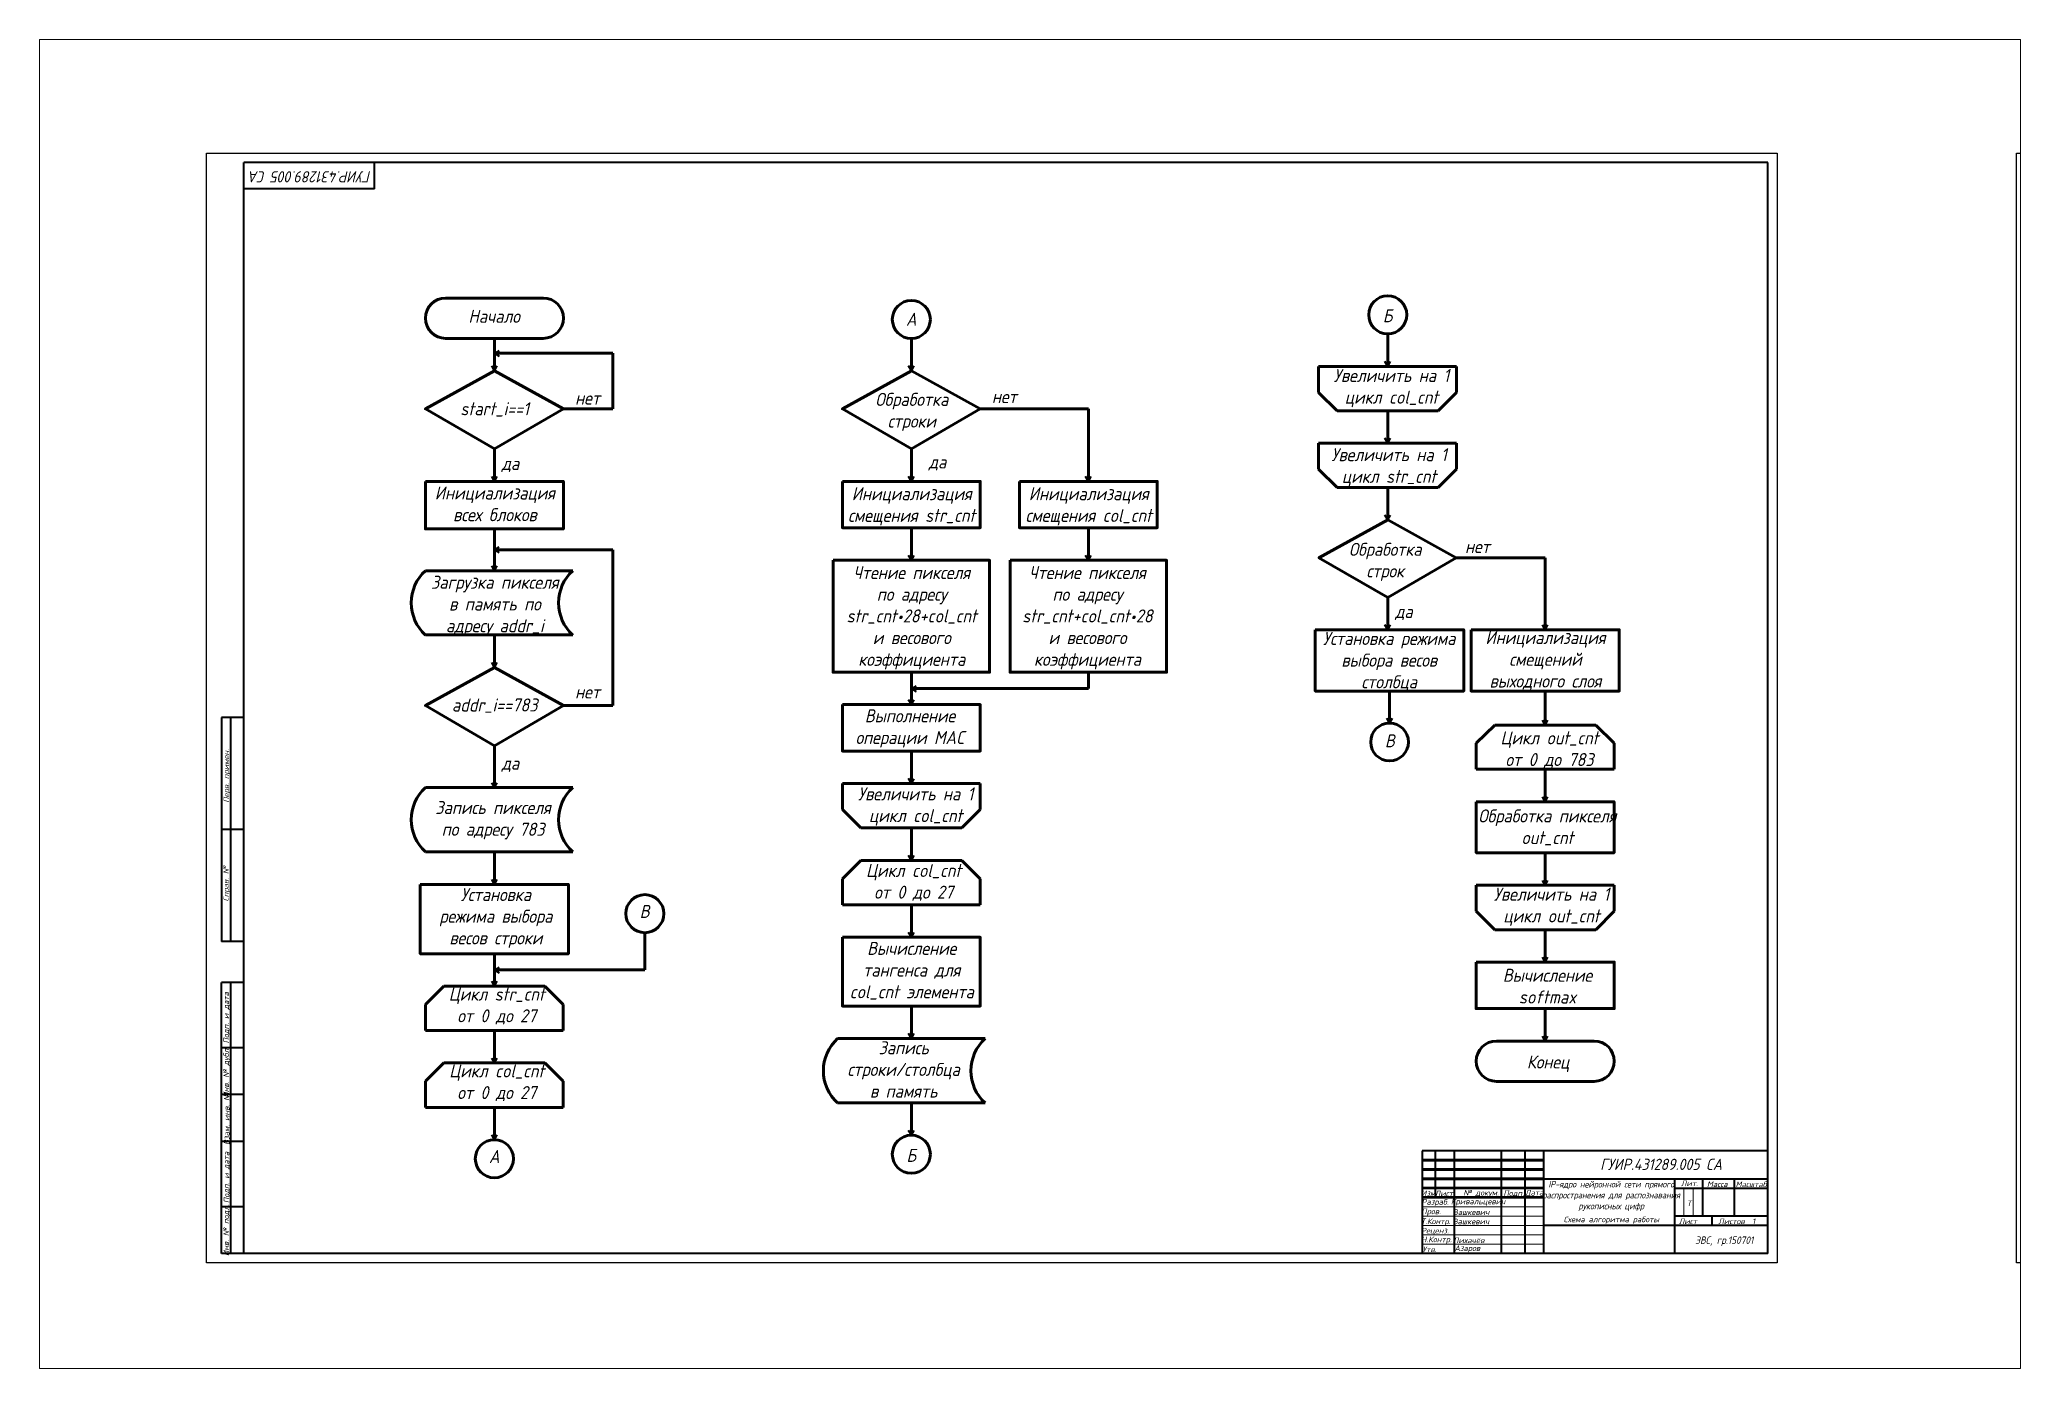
# Paper-space layout 'Layout1' of a CAD drawing. Header units: millimetres. Extents: x 0 to 828, y 0 to 555.
# The model-space entities are those that its viewports show. They can reach past a viewport. Long polylines and large blocks are cut down to what shows.
import ezdxf

# ---------------------------------------------------------------- set-up
doc = ezdxf.new("R2010")
doc.units = ezdxf.units.MM
doc.header["$LTSCALE"] = 0.5
doc.layers.get('0').update_dxf_attribs({"lineweight": 60})
doc.layers.add('3-размеры', color=6, linetype='Continuous')
doc.layers.add('KONTUR', color=7, linetype='Continuous')
doc.layers.add('4-текст', color=7, linetype='Continuous', true_color=0x000000)
doc.layers.add('Основная', color=7, linetype='Continuous', lineweight=40)
doc.layers.add('тонкая', color=7, linetype='Continuous', lineweight=20)
doc.styles.get("Standard").update_dxf_attribs({"font": 'ISOCPEUI.TTF', "width": 0.9})

msp = doc.modelspace()

# ---------------------------------------------------------------- linework, layer by layer
for p, q in [((-389.9, -3805.8), (-389.9, -3823.2)), ((-868.3, -3808.2), (-868.3, -3825.6)), ((-804.9, -3816.2), (-868.3, -3816.2)), ((-804.9, -3846), (-804.9, -3816.2)), ((-645, -3808.3), (-645, -3825.6)), ((-426.9, -3823.2), (-353, -3823.2)), ((-426.9, -3823.2), (-426.9, -3837.1)), ((-353, -3823.2), (-353, -3837.1)), ((-426.9, -3837.1), (-417, -3847)), ((-353, -3837.1), (-362.9, -3847)), ((-831.3, -3846), (-804.9, -3846)), ((-608.1, -3846), (-550.2, -3846)), ((-550.2, -3846), (-550.2, -3884.8)), ((-362.9, -3847), (-417, -3847)), ((-389.9, -3847), (-389.9, -3864.3)), ((-868.3, -3867.4), (-868.3, -3884.8)), ((-645, -3867.4), (-645, -3884.8)), ((-426.9, -3864.3), (-353, -3864.3)), ((-426.9, -3864.3), (-426.9, -3878.3)), ((-353, -3864.3), (-353, -3878.3)), ((-426.9, -3878.3), (-417, -3888.1)), ((-353, -3878.3), (-362.9, -3888.1)), ((-587.1, -3884.8), (-513.2, -3884.8)), ((-362.9, -3888.1), (-417, -3888.1)), ((-389.9, -3888.1), (-389.9, -3905.4)), ((-868.3, -3910.2), (-868.3, -3932.6)), ((-645, -3909.6), (-645, -3927)), ((-550.2, -3909.6), (-550.2, -3927)), ((-804.9, -3921.4), (-868.3, -3921.4)), ((-804.9, -4004.8), (-804.9, -3921.4)), ((-905.2, -3932.6), (-826.3, -3932.6)), ((-353.2, -3925.7), (-305.6, -3925.7)), ((-305.6, -3925.7), (-305.6, -3964.2)), ((-389.9, -3947), (-389.9, -3964.2)), ((-826.3, -3967), (-905.2, -3967)), ((-868.3, -3967), (-868.3, -3984.4)), ((-645, -3987), (-645, -4004.3)), ((-550.2, -3987), (-550.2, -3995.7)), ((-645, -3995.7), (-550.2, -3995.7)), ((-388.9, -3997), (-388.9, -4014.2)), ((-305.6, -3997.8), (-305.6, -4015.2)), ((-831.3, -4004.8), (-804.9, -4004.8)), ((-342.5, -4025), (-332.6, -4015.2)), ((-332.6, -4015.2), (-278.5, -4015.2)), ((-268.7, -4025), (-278.5, -4015.2)), ((-868.3, -4026.3), (-868.3, -4048.7)), ((-645, -4029.2), (-645, -4046.6)), ((-342.5, -4038.9), (-342.5, -4025)), ((-268.7, -4038.9), (-268.7, -4025)), ((-268.7, -4038.9), (-342.5, -4038.9)), ((-305.6, -4038.9), (-305.6, -4056.3)), ((-905.2, -4048.7), (-826.3, -4048.7)), ((-681.9, -4046.6), (-608.1, -4046.6)), ((-681.9, -4046.6), (-681.9, -4060.5)), ((-608.1, -4046.6), (-608.1, -4060.5)), ((-681.9, -4060.5), (-672.1, -4070.3)), ((-608.1, -4060.5), (-617.9, -4070.3)), ((-342.5, -4056.3), (-342.5, -4083.6)), ((-268.7, -4056.3), (-268.7, -4083.6)), ((-617.9, -4070.3), (-672.1, -4070.3)), ((-645, -4070.3), (-645, -4087.7)), ((-826.3, -4083.1), (-905.2, -4083.1)), ((-868.3, -4083.1), (-868.3, -4100.5)), ((-305.6, -4083.6), (-305.6, -4101)), ((-681.9, -4097.6), (-672.1, -4087.7)), ((-672.1, -4087.7), (-617.9, -4087.7)), ((-608.1, -4097.6), (-617.9, -4087.7)), ((-681.9, -4111.5), (-681.9, -4097.6)), ((-608.1, -4111.5), (-608.1, -4097.6)), ((-342.5, -4101), (-268.7, -4101)), ((-342.5, -4101), (-342.5, -4114.9)), ((-268.7, -4101), (-268.7, -4114.9)), ((-608.1, -4111.5), (-681.9, -4111.5)), ((-645, -4111.5), (-645, -4128.8)), ((-342.5, -4114.9), (-332.6, -4124.8)), ((-268.7, -4114.9), (-278.5, -4124.8)), ((-278.5, -4124.8), (-332.6, -4124.8)), ((-305.6, -4124.8), (-305.6, -4142.1)), ((-787.7, -4146.3), (-787.7, -4126.3)), ((-868.3, -4137.7), (-868.3, -4155)), ((-868.3, -4146.3), (-787.7, -4146.3)), ((-905.1, -4164.8), (-895.3, -4155)), ((-895.3, -4155), (-841.2, -4155)), ((-831.4, -4164.8), (-841.2, -4155)), ((-905.1, -4178.8), (-905.1, -4164.8)), ((-831.4, -4178.8), (-831.4, -4164.8)), ((-645, -4165.7), (-645, -4183)), ((-305.6, -4167), (-305.6, -4184.4)), ((-831.4, -4178.8), (-905.1, -4178.8)), ((-868.3, -4178.8), (-868.3, -4196.1)), ((-684.5, -4183), (-605.5, -4183)), ((-905.1, -4205.9), (-895.3, -4196.1)), ((-895.3, -4196.1), (-841.2, -4196.1)), ((-831.4, -4205.9), (-841.2, -4196.1)), ((-905.1, -4219.9), (-905.1, -4205.9)), ((-831.4, -4219.9), (-831.4, -4205.9)), ((-831.4, -4219.9), (-905.1, -4219.9)), ((-868.3, -4219.9), (-868.3, -4237.2)), ((-605.5, -4217.5), (-684.5, -4217.5)), ((-645, -4217.5), (-645, -4234.8)), ((-306.4, -4248.1), (-371.4, -4248.1)), ((-306.4, -4253.1), (-371.4, -4253.1)), ((-306.4, -4258.1), (-371.4, -4258.1)), ((-236.4, -4298.1), (-236.4, -4298.1)), ((-236.4, -4298.1), (-236.4, -4298.1)), ((-236.4, -4298.1), (-236.4, -4298.1))]:
    msp.add_line(p, q)
at = {"lineweight": 40}
for p, q in [((-868.3, -3816.2), (-865.7, -3814.7)), ((-868.3, -3816.2), (-865.7, -3817.7)), ((-868.3, -3825.6), (-869.7, -3823)), ((-868.3, -3825.6), (-866.8, -3823)), ((-645, -3825.6), (-646.5, -3823)), ((-645, -3825.6), (-643.5, -3823)), ((-389.9, -3823.2), (-391.4, -3820.6)), ((-389.9, -3823.2), (-388.4, -3820.6)), ((-389.9, -3864.3), (-391.4, -3861.7)), ((-389.9, -3864.3), (-388.4, -3861.7)), ((-868.2, -3884.8), (-869.7, -3882.2)), ((-868.2, -3884.8), (-866.7, -3882.2)), ((-645, -3884.8), (-646.5, -3882.2)), ((-645, -3884.8), (-643.5, -3882.2)), ((-550.2, -3884.8), (-551.7, -3882.2)), ((-550.2, -3884.8), (-548.7, -3882.2)), ((-389.9, -3905.4), (-391.4, -3902.8)), ((-389.9, -3905.4), (-388.4, -3902.8)), ((-868.3, -3921.4), (-865.7, -3919.9)), ((-868.3, -3921.4), (-865.7, -3922.9)), ((-645, -3927), (-646.5, -3924.4)), ((-645, -3927), (-643.5, -3924.4)), ((-550.2, -3927), (-551.7, -3924.4)), ((-550.2, -3927), (-548.7, -3924.4)), ((-868.3, -3932.6), (-869.7, -3930)), ((-868.3, -3932.6), (-866.8, -3930)), ((-389.9, -3964.2), (-391.4, -3961.6)), ((-389.9, -3964.2), (-388.4, -3961.6)), ((-305.6, -3964.2), (-307.1, -3961.6)), ((-305.6, -3964.2), (-304.1, -3961.6)), ((-868.3, -3984.4), (-869.7, -3981.8)), ((-868.3, -3984.4), (-866.8, -3981.8)), ((-645, -3995.7), (-642.4, -3994.2)), ((-645, -3995.7), (-642.4, -3997.2)), ((-645, -4004.3), (-646.5, -4001.7)), ((-645, -4004.3), (-643.5, -4001.7)), ((-388.9, -4014.2), (-390.4, -4011.6)), ((-388.9, -4014.2), (-387.4, -4011.6)), ((-305.6, -4015.2), (-307.1, -4012.6)), ((-305.6, -4015.2), (-304.1, -4012.6)), ((-868.3, -4048.7), (-869.7, -4046.1)), ((-868.3, -4048.7), (-866.8, -4046.1)), ((-645, -4046.6), (-646.5, -4043.9)), ((-645, -4046.6), (-643.5, -4044)), ((-305.6, -4056.3), (-307.1, -4053.7)), ((-305.6, -4056.3), (-304.1, -4053.7)), ((-645, -4087.7), (-646.5, -4085.1)), ((-645, -4087.7), (-643.5, -4085.1)), ((-868.3, -4100.5), (-869.7, -4097.9)), ((-868.3, -4100.5), (-866.8, -4097.9)), ((-305.6, -4101), (-307.1, -4098.4)), ((-305.6, -4101), (-304.1, -4098.4)), ((-645, -4128.8), (-646.5, -4126.2)), ((-645, -4128.8), (-643.5, -4126.2)), ((-868.3, -4146.3), (-865.7, -4144.8)), ((-868.3, -4146.3), (-865.7, -4147.8)), ((-305.6, -4142.1), (-307.1, -4139.5)), ((-305.6, -4142.1), (-304.1, -4139.5)), ((-868.3, -4155), (-869.7, -4152.4)), ((-868.3, -4155), (-866.8, -4152.4)), ((-645, -4183), (-646.5, -4180.4)), ((-645, -4183), (-643.5, -4180.4)), ((-305.6, -4184.4), (-307.1, -4181.8)), ((-305.6, -4184.4), (-304.1, -4181.8)), ((-868.3, -4196.1), (-869.7, -4193.5)), ((-868.3, -4196.1), (-866.8, -4193.5)), ((-868.3, -4237.2), (-869.7, -4234.6)), ((-868.3, -4237.2), (-866.8, -4234.6)), ((-645, -4234.8), (-646.5, -4232.2)), ((-645, -4234.8), (-643.5, -4232.2))]:
    msp.add_line(p, q, dxfattribs=at)
at = {"lineweight": 50}
for p, q in [((-306.4, -4263.1), (-371.4, -4263.1)), ((-306.4, -4268.1), (-371.4, -4268.1))]:
    msp.add_line(p, q, dxfattribs=at)
for points in [[(-842.1, -3808.2), (-894.4, -3808.2, -1), (-894.4, -3786.6, 0.414214)], [(-894.4, -3786.6), (-842.1, -3786.6, -1), (-842.1, -3808.2, 0.414214)], [(-279.4, -4206), (-331.7, -4206, -1), (-331.7, -4184.4, 0.414214)], [(-331.7, -4184.4), (-279.4, -4184.4, -1), (-279.4, -4206, 0.414214)]]:
    msp.add_lwpolyline(points, format="xyb")
for points in [[(-868.3, -3825.6), (-831.3, -3846), (-868.3, -3867.4), (-905.2, -3846)], [(-645, -3825.6), (-608.1, -3846), (-645, -3867.4), (-681.9, -3846)], [(-905.2, -3884.8), (-831.3, -3884.8), (-831.3, -3910.2), (-905.2, -3910.2)], [(-681.9, -3884.8), (-608.1, -3884.8), (-608.1, -3909.6), (-681.9, -3909.6)], [(-587.1, -3884.8), (-513.3, -3884.8), (-513.3, -3909.6), (-587.1, -3909.6)], [(-389.9, -3905.4), (-353.2, -3925.7), (-389.9, -3947), (-426.7, -3925.7)], [(-686.9, -3927), (-603.1, -3927), (-603.1, -3987), (-686.9, -3987)], [(-592.1, -3927), (-508.3, -3927), (-508.3, -3987), (-592.1, -3987)], [(-428.7, -3964.2), (-349.2, -3964.2), (-349.2, -3997), (-428.7, -3997)], [(-345.3, -3964.2), (-265.9, -3964.2), (-265.9, -3997), (-345.3, -3997)], [(-868.3, -3984.4), (-831.3, -4004.8), (-868.3, -4026.3), (-905.2, -4004.8)], [(-681.9, -4004.3), (-608.1, -4004.3), (-608.1, -4029.2), (-681.9, -4029.2)], [(-342.5, -4056.3), (-268.7, -4056.3), (-268.7, -4083.6), (-342.5, -4083.6)], [(-908, -4100.5), (-828.6, -4100.5), (-828.6, -4137.7), (-908, -4137.7)], [(-681.9, -4128.8), (-608.1, -4128.8), (-608.1, -4165.7), (-681.9, -4165.7)], [(-342.6, -4142.1), (-268.6, -4142.1), (-268.6, -4167), (-342.6, -4167)]]:
    msp.add_lwpolyline(points, close=True)
for centre, radius in [((-389.9, -3795.6), 10.2), ((-645, -3798.1), 10.2), ((-388.9, -4024.3), 10.1), ((-787.7, -4116.2), 10.2), ((-868.3, -4247.4), 10.2), ((-645, -4245), 10.2)]:
    msp.add_circle(centre, radius)
for centre in [(-889.5, -3949.8), (-810.6, -3949.8), (-889.5, -4065.9), (-810.6, -4065.9), (-668.8, -4200.3), (-589.8, -4200.3)]:
    msp.add_arc(centre, 23.3, 132.3555, 227.6445)
at = {"layer": 'KONTUR'}
for p, q in [((-1022.4, -4303.1), (-1022.4, -3709.1)), ((-1022.4, -3709.1), (-181.4, -3709.1)), ((-181.4, -3709.1), (-181.4, -4303.1)), ((-53.2, -4303.1), (-53.2, -3709.1)), ((-53.2, -3709.1), (787.8, -3709.1)), ((-181.4, -4303.1), (-1022.4, -4303.1)), ((787.8, -4303.1), (-53.2, -4303.1))]:
    msp.add_line(p, q, dxfattribs=at)
at = {"layer": 'Основная'}
for p, q in [((-1002.4, -4258.1), (-1002.4, -3714.1)), ((-186.4, -3714.1), (-1002.4, -3714.1)), ((-932.4, -3728.1), (-932.4, -3714.1)), ((-186.4, -4298.1), (-186.4, -3714.1)), ((-932.4, -3728.1), (-1002.4, -3728.1)), ((-1014.4, -4011.1), (-1014.4, -4131.1)), ((-1002.4, -4011.1), (-1014.4, -4011.1)), ((-1009.4, -4131.1), (-1009.4, -4011.1)), ((-1002.4, -4071.1), (-1014.4, -4071.1)), ((-1002.4, -4131.1), (-1014.4, -4131.1)), ((-1014.4, -4298.1), (-1014.4, -4153.1)), ((-1002.4, -4153.1), (-1014.4, -4153.1)), ((-1009.4, -4298.1), (-1009.4, -4153.1)), ((-1002.4, -4188.1), (-1014.4, -4188.1)), ((-1002.4, -4213.1), (-1014.4, -4213.1)), ((-1002.4, -4238.1), (-1014.4, -4238.1)), ((-371.4, -4243.1), (-371.4, -4298.1)), ((-186.4, -4243.1), (-371.4, -4243.1)), ((-364.4, -4268.1), (-364.4, -4243.1)), ((-354.4, -4243.1), (-354.4, -4298.1)), ((-328.9, -4298.1), (-328.9, -4243.1)), ((-316.4, -4243.1), (-316.4, -4298.1)), ((-306.4, -4243.1), (-306.4, -4298.1)), ((-1002.4, -4298.1), (-1002.4, -4258.1)), ((-306.4, -4258.1), (-186.4, -4258.1)), ((-236.4, -4258.1), (-236.4, -4298.1)), ((-236.4, -4263.1), (-186.4, -4263.1)), ((-221.4, -4258.1), (-221.4, -4278.1)), ((-204.4, -4258.1), (-204.4, -4278.1)), ((-1002.4, -4273.1), (-1014.4, -4273.1)), ((-186.4, -4283.1), (-306.4, -4283.1)), ((-186.4, -4278.1), (-236.4, -4278.1)), ((-216.4, -4278.1), (-216.4, -4283.1)), ((-186.4, -4298.1), (-1014.4, -4298.1))]:
    msp.add_line(p, q, dxfattribs=at)
at = {"layer": 'тонкая'}
for p, q in [((-231.4, -4263.3), (-231.4, -4278.1)), ((-226.3, -4263.3), (-226.3, -4278.1)), ((-371.4, -4273.1), (-306.4, -4273.1)), ((-306.4, -4278.1), (-371.4, -4278.1)), ((-306.4, -4283.1), (-371.4, -4283.1))]:
    msp.add_line(p, q, dxfattribs=at)
for points in [[(-371.4, -4288.1), (-306.4, -4288.1)], [(-371.4, -4293.1), (-306.4, -4293.1)]]:
    msp.add_lwpolyline(points, dxfattribs=at)

# ---------------------------------------------------------------- texts
at = {"layer": '4-текст', "attachment_point": 1}
for s, width, insert, char_height, rotation in [('\\pxqc;{\\fISOCPEUR|b0|i1|c204|p34;ГУИР.431289.005 СА}', 70.058, (-931.8, -3724.7), 6, 180), ('\\pxqc;{\\fISOCPEUR|b0|i1|c204|p34;Перв. примен.}', 23.735, (-1013.3, -4054.3), 3, 90), ('\\pxqc;{\\fISOCPEUR|b0|i1|c204|p34;Справ. №}', 23.735, (-1013.5, -4112), 3, 90), ('\\pxqc;{\\fISOCPEUR|b0|i1|c204|p34;Подп. и дата}', 23.735, (-1013.4, -4183.8), 3, 90), ('\\pxqc;{\\fISOCPEUR|b0|i1|c204|p34;Инв. № дубл.}', 23.735, (-1013.4, -4213), 3, 90), ('\\pxqc;{\\fISOCPEUR|b0|i1|c204|p34;Взам. инв. №}', 23.735, (-1013.1, -4237.9), 3, 90), ('\\pxqc;{\\fISOCPEUR|b0|i1|c204|p34;Подп. и дата}', 23.735, (-1013.2, -4269.3), 3, 90), ('\\pxqc;{\\fISOCPEUR|b0|i1|c204|p34;Инв. № подл.}', 23.735, (-1013.4, -4297.5), 3, 90)]:
    msp.add_mtext_dynamic_manual_height_columns(s, width=width, gutter_width=50, heights=[0], dxfattribs=dict(at, insert=insert, char_height=char_height, rotation=rotation))
at = {"layer": '4-текст', "color": 18, "true_color": 0x000000, "attachment_point": 1}
for s, width, gutter_width, insert, char_height in [('\\pxqc;{\\fISOCPEUR|b0|i1|c204|p34;Начало}', 37.745, 69.8, (-887.3, -3792.9), 6.978), ('\\pxqc;{\\fISOCPEUR|b0|i1|c204|p34;А}', 10.902, 69.7, (-650.5, -3794.5), 6.967), ('\\pxqc;{\\fISOCPEUR|b0|i1|c204|p34;Б}', 10.902, 69.7, (-395.4, -3792.6), 6.967), ('\\pxqc;{\\fISOCPEUR|b0|i1|c204|p34;Увеличить на 1 \\Pцикл }col_cnt', 69.504, 69.7, (-422.6, -3824.6), 6.967), ('\\pxqc;{\\fISOCPEUR|b0|i1|c204|p34;нет}', 20.05, 69.8, (-828.4, -3836.7), 6.978), ('\\pxqc;{\\fISOCPEUR|b0|i1|c204|p34;Обработка\\Pстроки}', 69.504, 69.7, (-679.5, -3837.4), 6.967), ('\\pxqc;{\\fISOCPEUR|b0|i1|c204|p34;нет}', 20.018, 69.7, (-605.2, -3835.9), 6.967), ('\\pxqc;start_i==1', 69.617, 69.8, (-902.9, -3842.4), 6.978), ('\\pxqc;{\\fISOCPEUR|b0|i1|c204|p34;Увеличить на 1 \\Pцикл }str_cnt', 69.504, 69.7, (-423.9, -3867), 6.967), ('\\pxqc;{\\fISOCPEUR|b0|i1|c204|p34;да}', 9.194, 69.8, (-864.3, -3871.7), 6.978), ('\\pxqc;{\\fISOCPEUR|b0|i1|c204|p34;да}', 20.018, 69.7, (-641, -3870.9), 6.967), ('\\pxqc;{\\fISOCPEUR|b0|i1|c204|p34;Инициализация всех блоков}', 73.95, 69.8, (-905, -3887.5), 6.978), ('\\pxqc;{\\fISOCPEUR|b0|i1|c204|p34;Инициализация смещения }str_cnt', 73.83, 69.7, (-681.7, -3887.9), 6.967), ('\\pxqc;{\\fISOCPEUR|b0|i1|c204|p34;Инициализация смещения }col_cnt', 73.83, 69.7, (-586.9, -3887.9), 6.967), ('\\pxqc;{\\fISOCPEUR|b0|i1|c204|p34;Обработка\\Pстрок}', 69.142, 69.3, (-425.8, -3917.7), 6.93), ('\\pxqc;{\\fISOCPEUR|b0|i1|c204|p34;нет}', 19.914, 69.3, (-351.8, -3916.2), 6.93), ('\\pxqc;{\\fISOCPEUR|b0|i1|c204|p34;Чтение пикселя }\\P{\\fISOCPEUR|b0|i1|c204|p34;по адресу }str_cnt•28+col_cnt{\\fISOCPEUR|b0|i1|c204|p34;\\Pи весового коэффициента}', 73.83, 69.7, (-681.7, -3930.1), 6.967), ('\\pxqc;{\\fISOCPEUR|b0|i1|c204|p34;Чтение пикселя }\\P{\\fISOCPEUR|b0|i1|c204|p34;по адресу }str_cnt+col_cnt•{\\fISOCPEUR|b0|i1|c204|p34;28 и весового коэффициента}', 69.429, 69.7, (-585.4, -3930.1), 6.9666), ('\\pxqc;{\\fISOCPEUR|b0|i1|c204|p34;Загрузка пикселя в память по адресу }addr_i', 73.95, 69.8, (-905, -3935.3), 6.978), ('\\pxqc;{\\fISOCPEUR|b0|i1|c204|p34;да}', 19.914, 69.3, (-391.2, -3951), 6.93), ('\\pxqc;{\\fISOCPEUR|b0|i1|c204|p34;Установка} {\\fISOCPEUR|b0|i1|c204|p34;режима выбора весов столбца}', 79.363, 69.6, (-428.8, -3965.4), 6.959), ('\\pxqc;{\\fISOCPEUR|b0|i1|c204|p34;Инициализация смещений выходного слоя}', 73.95, 69.8, (-342.4, -3964.9), 6.978), ('\\pxqc;{\\fISOCPEUR|b0|i1|c204|p34;нет}', 20.05, 69.8, (-828.4, -3994), 6.978), ('\\pxqc;addr_i==783', 69.617, 69.8, (-902.9, -4001), 6.978), ('\\pxqc;{\\fISOCPEUR|b0|i1|c204|p34;Выполнение операции }MAC', 63.774, 69.7, (-677.6, -4006.8), 6.967), ('\\pxqc;{\\fISOCPEUR|b0|i1|c204|p34;Цикл }out_cnt{\\fISOCPEUR|b0|i1|c204|p34; \\Pот }0 {\\fISOCPEUR|b0|i1|c204|p34;до }783', 69.504, 69.7, (-338, -4018.6), 6.967), ('\\pxqc;{\\fISOCPEUR|b0|i1|c204|p34;В}', 10.845, 69.3, (-394.2, -4020.2), 6.93), ('\\pxqc;{\\fISOCPEUR|b0|i1|c204|p34;да}', 9.194, 69.8, (-864.3, -4032.2), 6.978), ('\\pxqc;{\\fISOCPEUR|b0|i1|c204|p34;Увеличить на 1 \\Pцикл }col_cnt', 69.504, 69.7, (-677.4, -4048.6), 6.967), ('\\pxqc;{\\fISOCPEUR|b0|i1|c204|p34;Запись пикселя по адресу 783}', 63.877, 69.8, (-900.9, -4055.9), 6.978), ('\\pxqc;{\\fISOCPEUR|b0|i1|c204|p34;Обработка пикселя }out_cnt', 73.83, 69.7, (-341.3, -4060.4), 6.967), ('\\pxqc;{\\fISOCPEUR|b0|i1|c204|p34;Цикл }col_cnt{\\fISOCPEUR|b0|i1|c204|p34; \\Pот }0 {\\fISOCPEUR|b0|i1|c204|p34;до 27}', 69.504, 69.7, (-678.5, -4089.6), 6.967), ('\\pxqc;{\\fISOCPEUR|b0|i1|c204|p34;Установка} {\\fISOCPEUR|b0|i1|c204|p34;режима выбора весов строки}', 69.43, 69.6, (-902.2, -4102.5), 6.959), ('\\pxqc;{\\fISOCPEUR|b0|i1|c204|p34;Увеличить на 1 \\Pцикл }out_cnt', 69.504, 69.7, (-336.9, -4102.3), 6.967), ('\\pxqc;{\\fISOCPEUR|b0|i1|c204|p34;В}', 10.902, 69.7, (-793.3, -4111.5), 6.967), ('\\pxqc;{\\fISOCPEUR|b0|i1|c204|p34;Вычисление тангенса для }col_cnt {\\fISOCPEUR|b0|i1|c204|p34;элемента}', 73.83, 69.7, (-681.7, -4131.3), 6.9666), ('\\pxqc;{\\fISOCPEUR|b0|i1|c204|p34;Вычисление }softmax', 73.95, 69.8, (-341.3, -4145.7), 6.978), ('\\pxqc;{\\fISOCPEUR|b0|i1|c204|p34;Цикл }str_cnt{\\fISOCPEUR|b0|i1|c204|p34; \\Pот }0 {\\fISOCPEUR|b0|i1|c204|p34;до 27}', 69.43, 69.6, (-901.7, -4155.8), 6.959), ('\\pxqc;{\\fISOCPEUR|b0|i1|c204|p34;Запись строки}/{\\fISOCPEUR|b0|i1|c204|p34;столбца\\Pв память}', 63.774, 69.7, (-681, -4184.5), 6.967), ('\\pxqc;{\\fISOCPEUR|b0|i1|c204|p34;Цикл }col_cnt{\\fISOCPEUR|b0|i1|c204|p34; \\Pот }0 {\\fISOCPEUR|b0|i1|c204|p34;до 27}', 69.43, 69.6, (-901.7, -4196.9), 6.959), ('\\pxqc;{\\fISOCPEUR|b0|i1|c204|p34;Конец}', 37.745, 69.8, (-322.9, -4192.1), 6.978), ('\\pxqc;{\\fISOCPEUR|b0|i1|c204|p34;А}', 10.92, 69.8, (-873.8, -4242.7), 6.978), ('\\pxqc;{\\fISOCPEUR|b0|i1|c204|p34;Б}', 10.902, 69.7, (-650.5, -4242.1), 6.967)]:
    msp.add_mtext_dynamic_manual_height_columns(s, width=width, gutter_width=gutter_width, heights=[0], dxfattribs=dict(at, insert=insert, char_height=char_height))
at = {"layer": '4-текст', "attachment_point": 1}
for s, width, insert, char_height in [('\\pxqc;{\\fISOCPEUR|b0|i1|c204|p34;ГУИР.431289.005 СА}', 87.167, (-287.1, -4247.4), 6), ('\\pxqc;IP-{\\fISOCPEUR|b0|i1|c204|p34;ядро нейронной сети прямого распространения для распознавания рукописных цифр}', 73.765, (-307.1, -4259.3), 3.5), ('\\pxqc;{\\fISOCPEUR|b0|i1|c204|p34;Лит.}', 5.929, (-231.3, -4259.1), 3), ('\\pxqc;{\\fISOCPEUR|b0|i1|c204|p34;Масса}', 5.929, (-216.4, -4259.5), 3), ('\\pxqc;{\\fISOCPEUR|b0|i1|c204|p34;Масштаб}', 13.03, (-201.8, -4259.6), 3), ('\\pxqc;{\\fISOCPEUR|b0|i1|c204|p34;Изм.}', 7.927, (-371.7, -4264.4), 3), ('\\pxqc;{\\fISOCPEUR|b0|i1|c204|p34;Пров.}', 17.433, (-375.4, -4274.1), 3), ('\\pxqc;{\\fISOCPEUR|b0|i1|c204|p34;Разраб.}', 17.397, (-373.2, -4269), 3), ('\\pxqc;{\\fISOCPEUR|b0|i1|c204|p34;Лист}', 7.927, (-363.8, -4264.5), 3), ('\\pxqc;{\\fISOCPEUR|b0|i1|c204|p34;Кривальцевич}', 24.591, (-353.8, -4268.8), 3), ('\\pxqc;{\\fISOCPEUR|b0|i1|c204|p34;Вашкевич}', 17.835, (-354.2, -4274.5), 3), ('{\\fISOCPEUR|b0|i1|c204|p34;№ докум.}', 15.853, (-349.4, -4264.1), 3), ('\\pxqc;{\\fISOCPEUR|b0|i1|c204|p34;Подп.}', 7.927, (-326.4, -4264.3), 3), ('\\pxqc;{\\fISOCPEUR|b0|i1|c204|p34;Дата}', 7.927, (-315.4, -4264.1), 3), ('\\pxqc;{\\fISOCPEUR|b0|i1|c204|p34;Т}', 5.929, (-231.5, -4269.8), 3), ('\\pxqc;{\\fISOCPEUR|b0|i1|c204|p34;Реценз.}', 16.994, (-373.1, -4284.4), 3), ('\\pxqc;{\\fISOCPEUR|b0|i1|c204|p34;Т.Контр.}', 18, (-373.2, -4279.4), 3), ('\\pxqc;{\\fISOCPEUR|b0|i1|c204|p34;Вашкевич}', 17.835, (-354.3, -4279.5), 3), ('\\pxqc;{\\fISOCPEUR|b0|i1|c204|p34;Схема алгоритма работы}', 65.987, (-303.1, -4278.4), 3), ('\\pxqc;{\\fISOCPEUR|b0|i1|c204|p34;Лист}', 5.929, (-232.1, -4279.4), 3), ('\\pxqc;{\\fISOCPEUR|b0|i1|c204|p34;Листов}', 5.929, (-208.8, -4279.4), 3), ('\\pxqc;{\\fISOCPEUR|b0|i1|c204|p34;1}', 5.929, (-196.9, -4279.4), 3), ('\\pxqc;{\\fISOCPEUR|b0|i1|c204|p34;Утв.}', 16.554, (-375.8, -4294.4), 3), ('\\pxqc;{\\fISOCPEUR|b0|i1|c204|p34;Н.Контр.}', 17.376, (-372.5, -4289.1), 3), ('\\pxqc;{\\fISOCPEUR|b0|i1|c204|p34;Лихачёв}', 15.313, (-354.2, -4289.6), 3), ('\\pxqc;{\\fISOCPEUR|b0|i1|c204|p34;Азаров}', 12.881, (-353.7, -4293.8), 3), ('\\pxqc;{\\fISOCPEUR|b0|i1|c204|p34;ЭВС, гр.150701}', 40.863, (-230.1, -4289), 4)]:
    msp.add_mtext_dynamic_manual_height_columns(s, width=width, gutter_width=50, heights=[0], dxfattribs=dict(at, insert=insert, char_height=char_height))

psp = doc.layouts.get("Layout1")

# ---------------------------------------------------------------- viewports
at = {"layer": '3-размеры', "view_target_point": (-581.46, -4003.95)}
psp.add_viewport(center=(414.27, 277.67), size=(827.63, 555.0542), view_center_point=(0, 0), view_height=711.3586, dxfattribs=at)

doc.saveas('drawing.dxf')
